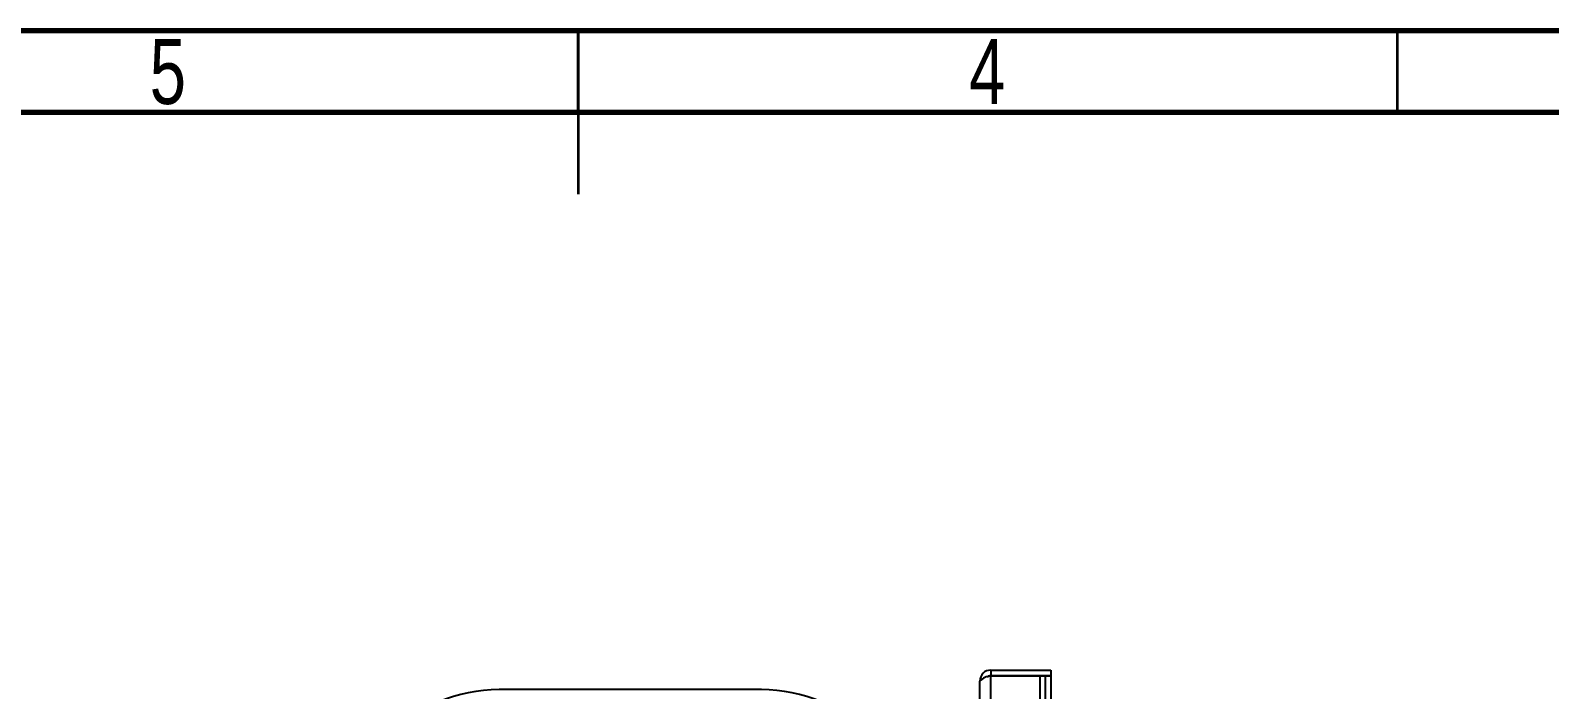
# Model space of a CAD drawing. Header units: millimetres. Extents: x 75 to 2075, y 25 to 1460.
# Drawn here: x 907.9 to 1371.4, y 1258.9 to 1460 of the extents above; entities that cross this region are included whole.
import ezdxf

# ---------------------------------------------------------------- set-up
doc = ezdxf.new("R2010")
doc.units = ezdxf.units.MM
doc.header["$LTSCALE"] = 5
doc.styles.add('SLDTEXTSTYLE1', font='TXT', dxfattribs={"width": 0.75})

msp = doc.modelspace()

# ---------------------------------------------------------------- linework, layer by layer
at = {"color": 7, "linetype": 'Continuous', "lineweight": 70}
for p, q in [((75, 1460), (2075, 1460)), ((100, 1435), (2050, 1435))]:
    msp.add_line(p, q, dxfattribs=at)
at = {"color": 7, "linetype": 'Continuous', "lineweight": 35}
for p, q in [((1075, 1460), (1075, 1410)), ((1075, 1435), (1075, 1460)), ((1325, 1435), (1325, 1460))]:
    msp.add_line(p, q, dxfattribs=at)
at = {"color": 7, "linetype": 'Continuous', "lineweight": 25}
for p, q in [((1197.545, 526.483), (1197.545, 1261.483)), ((1200.879, 1264.817), (1200.879, 1263.15)), ((1200.879, 1264.817), (1219.212, 1264.817)), ((1200.879, 1263.15), (1219.212, 1263.15)), ((1200.879, 524.935), (1200.879, 1263.032)), ((1200.879, 1263.032), (1215.879, 1263.032)), ((1215.879, 1263.032), (1217.545, 1263.032)), ((1215.879, 1263.032), (1215.879, 524.935)), ((1217.545, 1254.699), (1217.545, 1263.032)), ((1217.545, 1263.032), (1219.212, 1263.032)), ((1219.212, 1264.817), (1219.212, 1263.15)), ((1219.212, 1263.032), (1219.212, 1254.699)), ((1130.879, 1258.866), (1050.879, 1258.866))]:
    msp.add_line(p, q, dxfattribs=at)
at = {"color": 7, "linetype": 'Continuous', "lineweight": 25, "flags": 128}
msp.add_lwpolyline([(1200.879, 1263.15), (1200.167, 1262.991), (1199.768, 1262.695)], dxfattribs=at)
at = {"color": 7, "linetype": 'Continuous', "lineweight": 25}
for centre, radius, start, end in [((1200.879, 1261.483), 3.333, 90, 180), ((1201.425, 1257.495), 5.564, 95.63497, 134.2084), ((1050.879, 1212.199), 46.667, 90, 180), ((1130.879, 1212.199), 46.667, 0, 90)]:
    msp.add_arc(centre, radius, start, end, dxfattribs=at)

# ---------------------------------------------------------------- texts
at = {"color": 7, "linetype": 'Continuous', "lineweight": 0, "char_height": 19.844, "attachment_point": 2, "style": 'SLDTEXTSTYLE1'}
for s, insert in [('5', (949.8, 1457.387)), ('4', (1199.8, 1457.387))]:
    msp.add_mtext(s, dxfattribs=dict(at, insert=insert))

doc.saveas('drawing.dxf')
